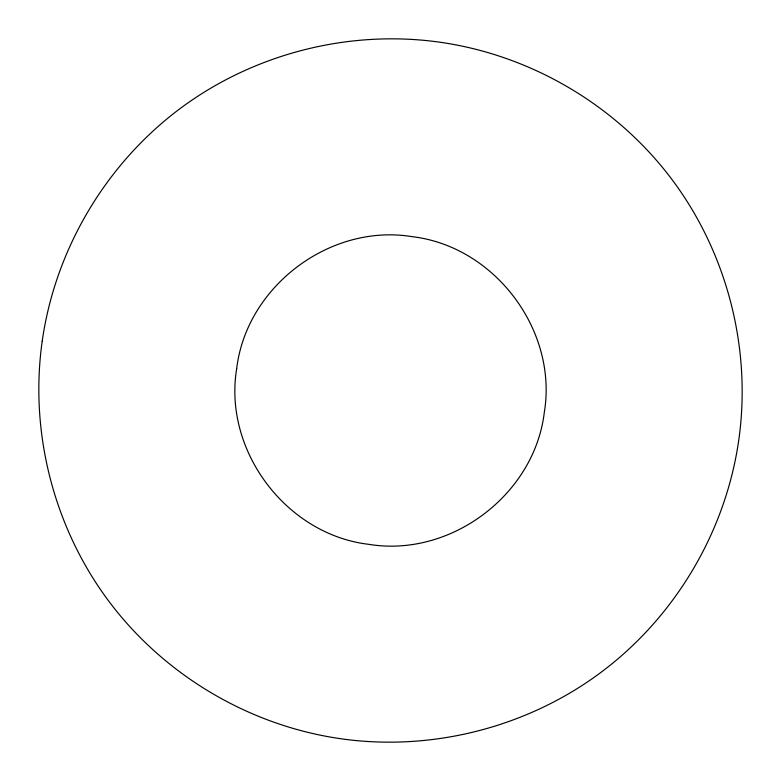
<?xml version="1.0" encoding="UTF-8"?>
<svg xmlns="http://www.w3.org/2000/svg" width="781" height="781" viewBox="0 0 781 781"><rect width="100%" height="100%" fill="white"/><g stroke="black" fill="none" stroke-linecap="round" stroke-linejoin="round"><path stroke-width="1.17" d="M42.213 341.121C29.287 432.479 53.889 528.083 109.301 601.858C164.762 675.604 249.764 725.803 341.121 738.787C432.479 751.712 528.083 727.111 601.858 671.699C675.604 616.238 725.803 531.236 738.787 439.879C751.712 348.521 727.111 252.917 671.699 179.142C616.238 105.396 531.236 55.197 439.879 42.213C348.521 29.287 252.917 53.889 179.142 109.301C105.396 164.762 55.197 249.764 42.213 341.121M236.682 368.691C223.132 450.627 286.217 534.565 368.691 544.318C450.627 557.868 534.565 494.783 544.318 412.309C557.868 330.373 494.783 246.435 412.309 236.682C330.373 223.132 246.435 286.217 236.682 368.691"/></g></svg>
